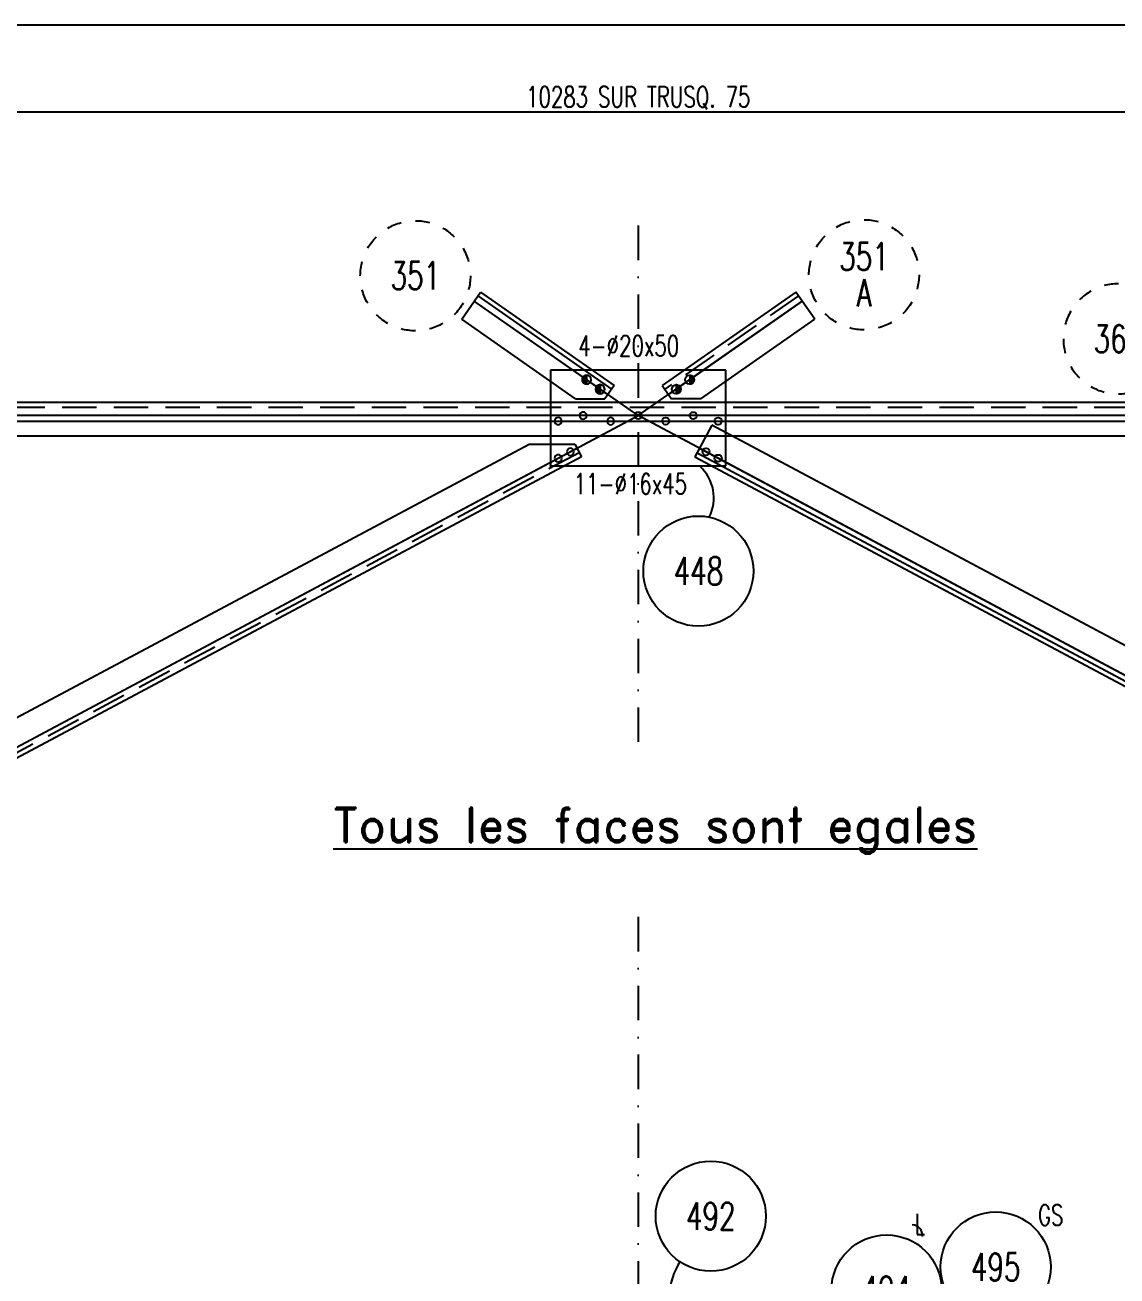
# Model space of a CAD drawing. Extents: x 550527 to 570802, y -80343 to -65993.
# Drawn here: x 557388 to 561356, y -70538 to -65993 of the extents above; entities that cross this region are included whole.
import ezdxf
from ezdxf.enums import TextEntityAlignment as Align

# ---------------------------------------------------------------- set-up
doc = ezdxf.new("R2010")
doc.units = 0
doc.header["$LTSCALE"] = 250
doc.header["$MEASUREMENT"] = 0
doc.linetypes.add('DASHDOT', pattern=[1, 0.5, -0.25, 0, -0.25])
doc.linetypes.add('DASHED', pattern=[0.75, 0.5, -0.25])
doc.layers.get('0').update_dxf_attribs({"linetype": 'CONTINUOUS'})
doc.layers.get('DEFPOINTS').update_dxf_attribs({"linetype": 'CONTINUOUS'})
for name, color, linetype in [('ASSI', 6, 'CONTINUOUS'), ('BOLLINI_1', 7, 'CONTINUOUS'), ('FORI', 2, 'CONTINUOUS'), ('LINEA_ANG', 2, 'CONTINUOUS'), ('LINEE_PIASTRE', 2, 'CONTINUOUS'), ('LS', 7, 'CONTINUOUS'), ('MZ', 6, 'DASHDOT'), ('PIASTRE', 5, 'CONTINUOUS'), ('TRAT-Y', 7, 'DASHED')]:
    doc.layers.add(name, color=color, linetype=linetype)
doc.styles.add('QUOTE', font='ROMANS8.SHX', dxfattribs={"width": 0.7})
doc.styles.add('RD', font='ROMAND8.SHX', dxfattribs={"width": 0.7})
doc.styles.add('RQL', font='ROMANS8.SHX', dxfattribs={"width": 0.7})
doc.styles.add('RS', font='ROMANS8.shx', dxfattribs={"width": 0.7})
doc.styles.get("Standard").update_dxf_attribs({"font": 'ROMANS8.SHX', "width": 0.7})
doc.dimstyles.new('TRATTO', dxfattribs={"dimscale": 0, "dimtxt": 75, "dimasz": 50, "dimexe": 0, "dimexo": 0, "dimgap": 10, "dimtad": 1, "dimrnd": 0.5, "dimdsep": 46, "dimtxsty": 'RS', "dimblk1": 'OBLIQUE', "dimblk2": 'OBLIQUE', "dimsah": 1, "dimcen": 0.09, "dimclrd": 2, "dimclre": 2, "dimclrt": 7, "dimadec": 0, "dimazin": 0, "dimtfac": 1, "dimtix": 1, "dimtmove": 2, "dimatfit": 3, "dimfxl": 1, "dimtolj": 1, "dimtzin": 0, "dimarcsym": 0})

# ---------------------------------------------------------------- blocks, each defined once
blk = doc.blocks.new('ASSE98')
blk.add_line((0, 0), (1, 0))
at = {"color": 7, "style": 'QUOTE', "width": 0.5, "flags": 1}
for tag, p in [('TI', (1.38308, 6.82731)), ('DI_S', (1.38308, 6.42178)), ('D_S', (1.38308, 6.02092)), ('E_S', (1.38308, 5.68065)), ('NFORI', (1.36454, 5.29792)), ('ALAR', (1.36349, 4.93246)), ('FAM', (1.3775, 4.54645)), ('ALA', (1.38308, 4.19257)), ('DISP2', (1.38308, 3.84971)), ('DISP1', (1.38308, 3.50686)), ('PINZAF', (1.38308, 3.164)), ('PINZAI', (1.38308, 2.82114)), ('TRP', (1.38308, 2.47829)), ('NP', (1.38308, 2.13543)), ('SV', (1.38308, 1.79257)), ('PESO', (1.38308, 1.44971)), ('QUA', (1.38308, 1.10686)), ('LUN', (1.38308, 0.764)), ('PROF', (1.38308, 0.42114)), ('POS', (1.38308, 0.07829))]:
    blk.add_attdef(tag, p, '', height=0.2, dxfattribs=at)
at = {"color": 7, "flags": 1}
for tag, p in [('LAV1', (3.07431, 6.82847)), ('LAV2', (3.07431, 6.49513)), ('LAV3', (3.07431, 6.1618)), ('LAV4', (3.07431, 5.82847)), ('LAV5', (3.07431, 5.49513)), ('LAV6', (3.07431, 5.1618)), ('LAV7', (3.07431, 4.82847)), ('LAV8', (3.07431, 4.49513)), ('LAV9', (3.07431, 4.1618)), ('LAV10', (3.07431, 3.82847))]:
    blk.add_attdef(tag, p, '', height=0.2, dxfattribs=at)
blk = doc.blocks.new('16')
blk.add_circle((0, 0), 1)
blk = doc.blocks.new('20')
at = {"color": 0}
for p, q in [((0, 0.98), (0.02, 1)), ((0, 0.94), (0.06, 1)), ((1, -0.01), (0, 0.99)), ((0, 0.89), (0.1, 0.99)), ((0, 0.85), (0.14, 0.99)), ((0, 0.8), (0.18, 0.98)), ((0, 0.76), (0.22, 0.98)), ((0, 0.71), (0.25, 0.97)), ((0, 0.67), (0.29, 0.96)), ((1, -0.05), (0, 0.95)), ((0, 0.62), (0.32, 0.95)), ((0, 0.58), (0.36, 0.93)), ((0, 0.53), (0.39, 0.92)), ((0, 0.49), (0.42, 0.91)), ((1, -0.09), (0, 0.9)), ((0, 0.44), (0.45, 0.89)), ((0, 0.4), (0.48, 0.88)), ((0.99, -0.13), (0, 0.86)), ((0, 0.35), (0.51, 0.86)), ((0, 0.31), (0.54, 0.84)), ((0, 0.26), (0.56, 0.83)), ((0.99, -0.17), (0, 0.81)), ((0, 0.22), (0.59, 0.81)), ((0, 0.17), (0.61, 0.79)), ((0.98, -0.21), (0, 0.77)), ((0, 0.13), (0.64, 0.77)), ((0, 0.08), (0.66, 0.75)), ((0, 0.04), (0.69, 0.73)), ((0.97, -0.25), (0, 0.72)), ((0, -0.01), (0.71, 0.7)), ((0.96, -0.28), (0, 0.68)), ((0, -0.05), (0.73, 0.68)), ((0, -0.1), (0.75, 0.66)), ((0.95, -0.32), (0, 0.63)), ((0, -0.14), (0.77, 0.63)), ((0, -0.19), (0.79, 0.61)), ((0.94, -0.35), (0, 0.59)), ((0, -0.23), (0.81, 0.58)), ((0, -0.28), (0.83, 0.56)), ((0.92, -0.38), (0, 0.54)), ((0, -0.32), (0.85, 0.53)), ((0.91, -0.41), (0, 0.5)), ((0, -0.36), (0.87, 0.5)), ((0, -0.41), (0.88, 0.47)), ((0.9, -0.44), (0, 0.45)), ((0, -0.45), (0.9, 0.44)), ((0.88, -0.47), (0, 0.41)), ((0, -0.5), (0.91, 0.41)), ((0, -0.54), (0.92, 0.38)), ((0.87, -0.5), (0, 0.36)), ((0, -0.59), (0.94, 0.35)), ((0.85, -0.53), (0, 0.32)), ((0, -0.63), (0.95, 0.31)), ((0, -0.68), (0.96, 0.28)), ((0.83, -0.56), (0, 0.27)), ((0, -0.72), (0.97, 0.25)), ((0.81, -0.58), (0, 0.23)), ((0, -0.77), (0.98, 0.21)), ((0.79, -0.61), (0, 0.18)), ((0, -0.81), (0.99, 0.17)), ((0.77, -0.63), (0, 0.14)), ((0, -0.86), (0.99, 0.13)), ((0.75, -0.66), (0, 0.09)), ((0, -0.9), (1, 0.09)), ((0.73, -0.68), (0, 0.05)), ((0, -0.95), (1, 0.05)), ((0.71, -0.7), (0, 0.01)), ((0, -0.99), (1, 0.01)), ((1, 0.04), (0.04, 1)), ((1, 0.09), (0.09, 1)), ((0.99, 0.14), (0.14, 0.99)), ((0.98, 0.19), (0.19, 0.98)), ((0.97, 0.25), (0.25, 0.97)), ((0.95, 0.31), (0.31, 0.95)), ((0.92, 0.38), (0.38, 0.92)), ((0.88, 0.47), (0.47, 0.88)), ((0.81, 0.59), (0.59, 0.81)), ((0.69, -0.73), (0, -0.04)), ((0.66, -0.75), (0, -0.08)), ((0.64, -0.77), (0, -0.13)), ((0.61, -0.79), (0, -0.17)), ((0.59, -0.81), (0, -0.22)), ((0.56, -0.83), (0, -0.26)), ((0.54, -0.84), (0, -0.31)), ((0.51, -0.86), (0, -0.35)), ((0.48, -0.88), (0, -0.4)), ((0.45, -0.89), (0, -0.44)), ((0.42, -0.91), (0, -0.49)), ((0.39, -0.92), (0, -0.53)), ((0.36, -0.93), (0, -0.58)), ((0.32, -0.95), (0, -0.62)), ((0.29, -0.96), (0, -0.67)), ((0.25, -0.97), (0, -0.71)), ((0.22, -0.98), (0, -0.76)), ((0.18, -0.98), (0, -0.8)), ((0.14, -0.99), (0, -0.85)), ((0.1, -0.99), (0, -0.89)), ((0.04, -1), (1, -0.04)), ((0.09, -1), (1, -0.09)), ((0.14, -0.99), (0.99, -0.14)), ((0.19, -0.98), (0.98, -0.19)), ((0.25, -0.97), (0.97, -0.25)), ((0.31, -0.95), (0.95, -0.31)), ((0.38, -0.92), (0.92, -0.38)), ((0.47, -0.88), (0.88, -0.47)), ((0.59, -0.81), (0.81, -0.59))]:
    blk.add_line(p, q, dxfattribs=at)
blk.add_line((0, 1), (0, -1))
blk.add_circle((0, 0), 1)
blk = doc.blocks.new('MRKR_98')
blk.add_point((0, 0))
at = {"color": 7, "style": 'QUOTE', "width": 0.5, "flags": 1}
for tag, p in [('TI', (3.73, 6.83)), ('AUX2', (3.71, 4.93)), ('NFORI', (3.72, 5.3)), ('DI_S', (3.73, 6.42)), ('D_S', (3.73, 6.02)), ('E_S', (3.73, 5.68)), ('FAM', (3.73, 4.55)), ('AUX1', (3.73, 4.19)), ('COMMESSA', (3.73, 3.85)), ('MD', (3.73, 3.51)), ('MP', (3.73, 3.16)), ('LARGHEZZA', (3.73, 2.82)), ('SPESSORE', (3.73, 2.48)), ('NP', (3.73, 2.14)), ('SV', (3.73, 1.79)), ('PESO', (3.73, 1.45)), ('QUA', (3.73, 1.11)), ('LUN', (3.73, 0.76)), ('PROF', (3.73, 0.42)), ('POS', (3.73, 0.08))]:
    blk.add_attdef(tag, p, '', height=0.2, dxfattribs=at)
at = {"color": 7, "flags": 1}
for tag, p in [('LAV1', (5.26, 6.88)), ('LAV2', (5.26, 6.55)), ('LAV3', (5.26, 6.21)), ('LAV4', (5.26, 5.88)), ('LAV5', (5.26, 5.55)), ('LAV6', (5.26, 5.21)), ('LAV7', (5.26, 4.88)), ('LAV8', (5.26, 4.55)), ('LAV9', (5.26, 4.21)), ('LAV10', (5.26, 3.88))]:
    blk.add_attdef(tag, p, '', height=0.2, dxfattribs=at)
blk = doc.blocks.new('xxx')
blk.add_circle((0, 0), 8)
at = {"color": 3, "style": 'RQL', "width": 0.7}
blk.add_attdef('POS', text='', height=4, dxfattribs=at).set_placement((0, 0), align=Align.MIDDLE)
at = {"style": 'RQL', "width": 0.7, "flags": 1}
for tag, p in [('POS1', (-0.39, -5.42)), ('TIPO', (-0.39, -8.66))]:
    blk.add_attdef(tag, p, '', height=2, dxfattribs=at)
blk = doc.blocks.new('zzz')
at = {"linetype": 'Continuous'}
for start, end in [(90, 105), (60, 75), (120, 135), (30, 45), (150, 165), (0, 15), (180, 195), (330, 345), (210, 225), (240, 255), (300, 315), (270, 285)]:
    blk.add_arc((0, 0), 8, start, end, dxfattribs=at)
at = {"color": 3, "style": 'RQL', "width": 0.7}
blk.add_attdef('POS1', text='', height=4, dxfattribs=at).set_placement((0, 0), align=Align.MIDDLE)
at = {"style": 'RQL', "width": 0.7, "flags": 1}
blk.add_attdef('TIPO', (0, -8), '', height=3, dxfattribs=at)
blk = doc.blocks.new('_OBLIQUE')
at = {"color": 0, "linetype": 'ByBlock'}
blk.add_line((-0.5, -0.5), (0.5, 0.5), dxfattribs=at)
blk = doc.blocks.new('*D31')
at = {"layer": 'DEFPOINTS', "color": 0, "transparency": 16777216}
for p in [(564757.5, -66309), (554474.4, -67412.2), (564757.5, -67412.2)]:
    blk.add_point(p, dxfattribs=at)
at = {"layer": 'LS', "color": 2, "lineweight": -2, "transparency": 16777216}
for p, q in [((554474.4, -67412.2), (554474.4, -66309)), ((554474.4, -66309), (564757.5, -66309)), ((564757.5, -67412.2), (564757.5, -66309))]:
    blk.add_line(p, q, dxfattribs=at)
at = {"layer": 'LS', "color": 2, "lineweight": -2, "transparency": 16777216, "xscale": 50, "yscale": 50, "zscale": 50, "rotation": 180}
blk.add_blockref('_OBLIQUE', (554474.4, -66309), dxfattribs=at)
at = {"layer": 'LS', "color": 2, "lineweight": -2, "transparency": 16777216, "xscale": 50, "yscale": 50, "zscale": 50}
blk.add_blockref('_OBLIQUE', (564757.5, -66309), dxfattribs=at)
at = {"layer": 'LS', "color": 7, "transparency": 16777216, "insert": (559616, -66257.9), "char_height": 75, "attachment_point": 5, "style": 'RS'}
blk.add_mtext('\\A1;10283 SUR TRUSQ. 75', dxfattribs=at)
blk = doc.blocks.new('www')
at = {"linetype": 'Continuous'}
for start, end in [(90, 105), (60, 75), (120, 135), (30, 45), (150, 165), (0, 15), (180, 195), (330, 345), (210, 225), (240, 255), (300, 315), (270, 285)]:
    blk.add_arc((0, 0), 8, start, end, dxfattribs=at)
at = {"color": 3, "style": 'RQL', "width": 0.7}
for tag, p in [('POS3', (0, 0.65)), ('POS2', (0, -4.63))]:
    blk.add_attdef(tag, text='', height=4, dxfattribs=at).set_placement(p, align=Align.CENTER)
at = {"style": 'RQL', "width": 0.7, "flags": 1}
blk.add_attdef('TIPO', text='', height=3, dxfattribs=at).set_placement((0, 0), align=Align.MIDDLE_CENTER)
blk = doc.blocks.new('bull')
at = {"style": 'RS', "width": 0.7, "flags": 1}
for tag, p in [('NN', (-12.25, 0)), ('DIAMETRO', (0, -4.86)), ('SERRAGGIO', (0, -9.71)), ('LUNGHEZZA', (0, -14.57)), ('NB', (0, -19.43)), ('TIPO', (0, -24.12)), ('EL', (-0.14, -29))]:
    blk.add_attdef(tag, p, '', height=3, dxfattribs=at)
at = {"style": 'RS', "width": 0.7}
blk.add_attdef('BULLONE', (0, 0), '', height=3, dxfattribs=at)

msp = doc.modelspace()

# ---------------------------------------------------------------- linework, layer by layer
at = {"layer": 'ASSI', "color": 6}
msp.add_line((554485.841, -67432.245), (564746.081, -67432.245), dxfattribs=at)
at = {"layer": 'LINEA_ANG'}
for p, q in [((558974.699, -67062.105), (559043.393, -66963.713)), ((559033.661, -66977.652), (559519.064, -67316.544)), ((559043.393, -66963.713), (559528.796, -67302.605)), ((560188.529, -66963.713), (559703.126, -67302.605)), ((560257.223, -67062.105), (560188.529, -66963.713)), ((559388.767, -67351.194), (558974.699, -67062.105)), ((559843.155, -67351.194), (560257.223, -67062.105)), ((559528.796, -67302.605), (559495.021, -67350.982)), ((559703.126, -67302.605), (559736.901, -67350.982)), ((564773.081, -67365.245), (554458.081, -67365.245)), ((559388.767, -67351.194), (559495.021, -67350.982)), ((559843.155, -67351.194), (559736.901, -67350.982)), ((559883.394, -67447.24), (559822.206, -67561.939)), ((565342.206, -70359.344), (559883.394, -67447.24)), ((553889.717, -70359.344), (559219.711, -67515.959)), ((554586.081, -67485.245), (564645.081, -67485.245)), ((559219.711, -67515.959), (559385.241, -67516.06)), ((559385.241, -67516.06), (559409.716, -67561.939)), ((559409.716, -67561.939), (553877.674, -70513.11)), ((559822.206, -67561.939), (565354.248, -70513.11))]:
    msp.add_line(p, q, dxfattribs=at)
at = {"layer": 'LINEA_ANG', "color": 2}
msp.add_line((559830.207, -67546.94), (565362.25, -70498.111), dxfattribs=at)
at = {"layer": 'LINEE_PIASTRE'}
for p, q in [((559933.961, -67246.648), (559297.961, -67246.648)), ((559297.961, -67246.648), (559297.961, -67594.648)), ((559933.961, -67594.648), (559933.961, -67246.648)), ((559297.961, -67594.648), (559933.961, -67594.648))]:
    msp.add_line(p, q, dxfattribs=at)
at = {"layer": 'LS', "color": 6}
for p, q in [((559615.961, -67412.245), (559020.495, -66996.51)), ((559615.961, -67412.245), (560211.427, -66996.51)), ((553884.807, -70469.635), (559615.961, -67412.245)), ((553884.807, -70469.635), (559615.961, -67412.245)), ((564757.5, -67412.245), (554474.422, -67412.245)), ((565347.115, -70469.635), (559615.961, -67412.245)), ((565347.115, -70469.635), (559615.961, -67412.245))]:
    msp.add_line(p, q, dxfattribs=at)
at = {"layer": 'LS', "color": 8}
msp.add_lwpolyline([(550527.43, -65993.396), (550527.43, -80343.396), (566427.43, -80343.396), (566427.43, -78343.396), (570802.43, -78343.396), (570802.43, -65993.396), (550527.43, -65993.396)], close=True, dxfattribs=at)
at = {"layer": 'LS', "color": 6}
for centre, radius, start, end in [((559735.568, -67711.325), 155.23, 333.326296, 47.765697), ((560609.161, -70391.565), 40.23, 356.637019, 86.104292), ((559975.932, -70619.534), 247.345, 146.818447, 208.578982)]:
    msp.add_arc(centre, radius, start, end, dxfattribs=at)
at = {"layer": 'MZ'}
for p, q in [((559615.961, -66722.15), (559615.961, -68640.435)), ((559615.961, -69233.562), (559615.961, -71122.505))]:
    msp.add_line(p, q, dxfattribs=at)
at = {"layer": 'TRAT-Y'}
for p, q in [((560198.261, -66977.652), (559712.858, -67316.544)), ((564773.081, -67382.245), (554458.081, -67382.245))]:
    msp.add_line(p, q, dxfattribs=at)
at = {"layer": 'TRAT-Y', "color": 2}
msp.add_line((559401.715, -67546.94), (553869.672, -70498.111), dxfattribs=at)

# ---------------------------------------------------------------- block references
at = {"layer": 'ASSI'}
for p, xscale, rotation in [((559505.898, -67335.403), 592, 145.0785093468416), ((560211.427, -66996.51), 592, 214.9214906531583), ((564773.081, -67365.245), 10315, 180), ((553861.2, -70482.229), 6270, 28.07851642279414), ((559838.68, -67531.059), 6270, 331.9214835772059)]:
    msp.add_blockref('ASSE98', p, dxfattribs=dict(at, xscale=xscale, rotation=rotation))
at = {"layer": 'BOLLINI_1', "xscale": 25, "yscale": 25, "zscale": 25}
for p, values in [((559834.775, -67977.069), {'POS': '448'}), ((559879.664, -70320.575), {'POS': '492'}), ((560914.824, -70505.138), {'POS': '495'}), ((560518.514, -70588.594), {'POS': '494'})]:
    msp.add_blockref('xxx', p, dxfattribs=at).add_auto_attribs(values)
at = {"layer": 'FORI'}
for name, p, xscale, yscale, zscale in [('20', (559428.555, -67281.995), -16.5, 16.5, 16.5), ('20', (559477.751, -67316.342), -16.5, 16.5, 16.5), ('20', (559754.171, -67316.342), 16.5, 16.5, 16.5), ('20', (559803.368, -67281.995), 16.5, 16.5, 16.5), ('16', (559325.305, -67432.245), -13, 13, 13), ('16', (559415.961, -67412.245), -13, 13, 13), ('16', (559515.961, -67432.245), -13, 13, 13), ('16', (559615.961, -67412.245), 13, 13, 13), ('16', (559715.961, -67432.245), 13, 13, 13), ('16', (559815.961, -67412.245), 13, 13, 13), ('16', (559906.617, -67432.245), 13, 13, 13)]:
    msp.add_blockref(name, p, dxfattribs=dict(at, xscale=xscale, yscale=yscale, zscale=zscale))
at = {"layer": 'FORI', "yscale": 13, "zscale": 13}
for p, xscale, rotation in [((559325.305, -67567.301), -13, 0.4308980760000658), ((559325.305, -67567.301), -13, 0.4308980760000658), ((559369.42, -67543.767), -13, 0.4308980760000658), ((559369.42, -67543.767), -13, 0.4308980760000658), ((559862.502, -67543.767), 13, 359.569101924), ((559862.502, -67543.767), 13, 359.569101924), ((559906.617, -67567.301), 13, 359.569101924), ((559906.617, -67567.301), 13, 359.569101924)]:
    msp.add_blockref('16', p, dxfattribs=dict(at, xscale=xscale, rotation=rotation))
at = {"layer": 'LS', "color": 6}
ref = msp.add_blockref('zzz', (558806.364, -66904.185), dxfattribs=dict(at, xscale=-25, yscale=25, zscale=25))
ref.add_attrib('POS1', '351', dxfattribs={"layer": '0', "color": 3, "height": 100, "style": 'RQL', "width": 0.7}).set_placement((558806.364, -66904.185), align=Align.MIDDLE)
ref = msp.add_blockref('www', (560436.455, -66900.713), dxfattribs=dict(at, xscale=-24.99999999999996, yscale=24.99999999999996, zscale=24.99999999999995))
ref.add_attrib('POS3', '351', dxfattribs={"layer": '0', "color": 3, "height": 100, "style": 'RQL', "width": 0.7}).set_placement((560436.455, -66884.538), align=Align.CENTER)
ref.add_attrib('POS2', 'A', dxfattribs={"layer": '0', "color": 3, "height": 100, "style": 'RQL', "width": 0.7}).set_placement((560436.455, -67016.473), align=Align.CENTER)
at = {"layer": 'LS', "color": 6, "xscale": 25, "yscale": 25, "zscale": 25}
msp.add_blockref('zzz', (561360.721, -67133.42), dxfattribs=at).add_auto_attribs({'POS1': '365'})
at = {"layer": 'LS', "color": 7, "xscale": 25, "yscale": 25, "zscale": 25}
for p, values in [((559398.109, -67195.94), {'BULLONE': '4-%%c20x50                '}), ((559381.713, -67697.394), {'BULLONE': '11-%%c16x45                '})]:
    msp.add_blockref('bull', p, dxfattribs=at).add_auto_attribs(values)
at = {"layer": 'PIASTRE', "xscale": 20, "yscale": 20, "zscale": 20}
msp.add_blockref('MRKR_98', (559297.961, -67594.648), dxfattribs=at)

# ---------------------------------------------------------------- texts
at = {"layer": 'LS', "color": 3, "style": 'RD'}
msp.add_text('%%UTous les faces sont egales', height=125, dxfattribs=at).set_placement((559678.265, -68919.926), align=Align.MIDDLE)
at = {"layer": 'LS', "color": 7, "char_height": 75, "attachment_point": 5, "style": 'RS'}
for s, insert in [('GS', (561114.596, -70316.728)), ('L', (560639.728, -70349.704))]:
    msp.add_mtext(s, dxfattribs=dict(at, insert=insert))

# ---------------------------------------------------------------- dimensions: what is measured, and where the dimension line sits
at = {"layer": 'LS', "color": 6}
dim = msp.add_linear_dim(base=(564757.5, -66308.987), p1=(554474.422, -67412.245), p2=(564757.5, -67412.245), text='<> SUR TRUSQ. 75', dimstyle='TRATTO', override={"dimscale": 1}, dxfattribs=at)
dim.commit()
dim.dimension.update_dxf_attribs({"geometry": '*D31', "text_midpoint": (559615.961, -66257.916)})

doc.saveas('drawing.dxf')
